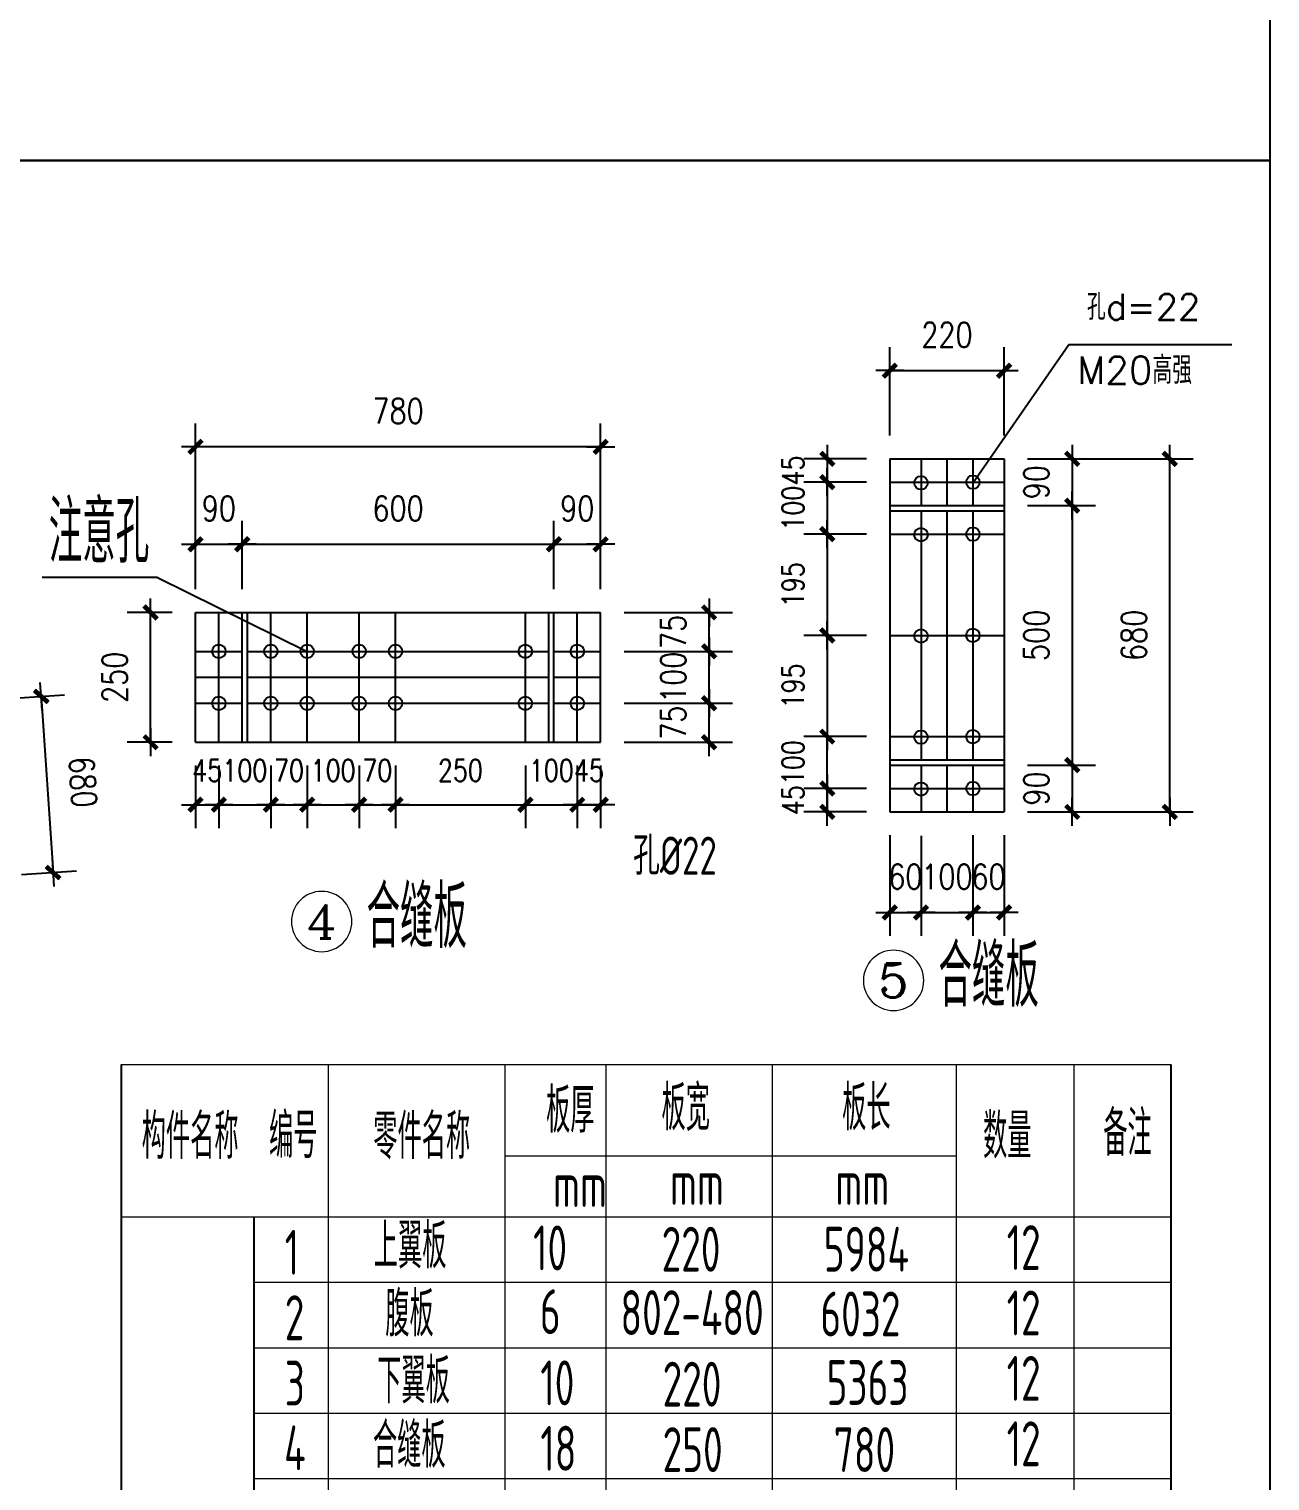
# Model space of a CAD drawing. Header units: millimetres. Extents: x 2451220 to 4527627, y -5186613 to -1639140.
# Drawn here: x 2507613 to 2512391, y -1736927 to -1731333 of the extents above; entities that cross this region are included whole.
import ezdxf
from ezdxf.enums import TextEntityAlignment as Align

# ---------------------------------------------------------------- set-up
doc = ezdxf.new("R2010")
doc.units = ezdxf.units.MM
doc.header["$LTSCALE"] = 1000
doc.header["$PDMODE"] = 34
doc.linetypes.add('CENTER', pattern=[50.8, 31.75, -6.35, 6.35, -6.35])
doc.layers.add('轴线层', color=1, linetype='CENTER', lineweight=15)
doc.layers.add('钢架', color=7, linetype='Continuous', lineweight=25)
doc.styles.add('COMPLEX', font='COMPLEX')
doc.styles.add('DIM_FONT', font='simplex.shx', dxfattribs={"width": 0.8, "bigfont": 'hztxt.shx'})
doc.styles.add('hz', font='gbenor.shx', dxfattribs={"width": 0.75, "height": 100, "bigfont": 'gbcbig.shx'})
doc.styles.get("Standard").update_dxf_attribs({"font": 'txt', "bigfont": 'gbcbig.shx'})
doc.styles.add('TSSD_Label', font='Tssdeng.shx', dxfattribs={"width": 0.7, "bigfont": 'hztxt.shx'})
doc.dimstyles.new('WGH(1)', dxfattribs={"dimscale": 1.2, "dimtxt": 100, "dimasz": 0.5, "dimexe": 75, "dimexo": 75, "dimgap": 75, "dimtad": 1, "dimdec": 0, "dimzin": 0, "dimdsep": 46, "dimtxsty": 'DIM_FONT', "dimblk1": '_DIMX', "dimblk2": '_DIMX', "dimsah": 1, "dimcen": 0.09, "dimclrd": 3, "dimclre": 3, "dimclrt": 7, "dimadec": 0, "dimazin": 0, "dimtfac": 1, "dimtdec": 0, "dimtix": 1, "dimtmove": 2, "dimatfit": 3, "dimldrblk": '_DIMX', "dimfxl": 1, "dimtolj": 1, "dimtzin": 0, "dimarcsym": 0})
doc.dimstyles.new('WGH(2)', dxfattribs={"dimscale": 1.2, "dimtxt": 100, "dimasz": 0.5, "dimexe": 75, "dimexo": 75, "dimgap": 75, "dimtad": 1, "dimdec": 0, "dimlfac": 0.5, "dimzin": 0, "dimdsep": 46, "dimtxsty": 'DIM_FONT', "dimblk1": '_DIMX', "dimblk2": '_DIMX', "dimsah": 1, "dimcen": 0.09, "dimclrd": 3, "dimclre": 3, "dimclrt": 7, "dimadec": 0, "dimazin": 0, "dimtfac": 1, "dimtdec": 0, "dimtix": 1, "dimtmove": 2, "dimatfit": 3, "dimldrblk": '_DIMX', "dimfxl": 1, "dimtolj": 1, "dimtzin": 0, "dimarcsym": 0})

# ---------------------------------------------------------------- blocks, each defined once
blk = doc.blocks.new('轴线标号')
at = {"lineweight": 13}
blk.add_circle((0, 0), 0.5, dxfattribs=at)
at = {"layer": '钢架', "lineweight": 13, "style": 'COMPLEX', "width": 1.041667}
blk.add_attdef('A', text='', height=0.56, dxfattribs=at).set_placement((-0.25, -0.28), (0.25, -0.28), align=Align.FIT)
blk = doc.blocks.new('_DIMX')
blk.add_line((-150, 0), (150, 0))
at = {"const_width": 50}
blk.add_lwpolyline([(-70, -70), (70, 70)], dxfattribs=at)
blk = doc.blocks.new('*D2737')
at = {"color": 3, "lineweight": -2}
for p, q in [((2507538.6, -1733912.4), (2507750.1, -1733898.3)), ((2507660.4, -1733904.6), (2507705.6, -1734582.4)), ((2507583.9, -1734590.9), (2507795.4, -1734576.8))]:
    blk.add_line(p, q, dxfattribs=at)
at = {"layer": 'Defpoints', "color": 0}
for p in [(2507448.8, -1733918.4), (2507705.6, -1734582.8), (2507494.1, -1734596.9)]:
    blk.add_point(p, dxfattribs=at)
at = {"color": 3, "lineweight": -2, "xscale": 0.36, "yscale": 0.36, "zscale": 0.36}
for p, rotation in [((2507660.3, -1733904.3), 93.81407483432686), ((2507705.6, -1734582.8), 273.8140748343268)]:
    blk.add_blockref('_DIMX', p, dxfattribs=dict(at, rotation=rotation))
at = {"color": 7, "insert": (2507820.7, -1734234.4), "char_height": 96, "attachment_point": 5, "rotation": 273.8141, "style": 'DIM_FONT'}
blk.add_mtext('\\A1;680', dxfattribs=at)
blk = doc.blocks.new('*D2751')
at = {"color": 3, "lineweight": -2}
for p, q in [((2508254.3, -1734170.8), (2508254.3, -1734411.6)), ((2508344.3, -1734170.8), (2508344.3, -1734411.6)), ((2508254, -1734321.6), (2508253.6, -1734321.6)), ((2508254.3, -1734321.6), (2508344.3, -1734321.6)), ((2508344.7, -1734321.6), (2508345.1, -1734321.6))]:
    blk.add_line(p, q, dxfattribs=at)
at = {"layer": 'Defpoints', "color": 0}
for p in [(2508254.3, -1734080.8), (2508344.3, -1734080.8), (2508344.3, -1734321.6)]:
    blk.add_point(p, dxfattribs=at)
at = {"color": 3, "lineweight": -2, "xscale": 0.36, "yscale": 0.36, "zscale": 0.36}
blk.add_blockref('_DIMX', (2508254.3, -1734321.6), dxfattribs=at)
at = {"color": 3, "lineweight": -2, "xscale": 0.36, "yscale": 0.36, "zscale": 0.36, "rotation": 180}
blk.add_blockref('_DIMX', (2508344.3, -1734321.6), dxfattribs=at)
at = {"color": 7, "insert": (2508299.3, -1734189.6), "char_height": 84, "attachment_point": 5, "style": 'DIM_FONT'}
blk.add_mtext('\\A1;45', dxfattribs=at)
blk = doc.blocks.new('*D2752')
at = {"color": 3, "lineweight": -2}
for p, q in [((2508544.3, -1734170.8), (2508544.3, -1734411.6)), ((2508344.3, -1734260.8), (2508344.3, -1734411.6)), ((2508344, -1734321.6), (2508343.6, -1734321.6)), ((2508344.3, -1734321.6), (2508544.3, -1734321.6)), ((2508544.7, -1734321.6), (2508545.1, -1734321.6))]:
    blk.add_line(p, q, dxfattribs=at)
at = {"layer": 'Defpoints', "color": 0}
for p in [(2508544.3, -1734080.8), (2508344.3, -1734170.8), (2508544.3, -1734321.6)]:
    blk.add_point(p, dxfattribs=at)
at = {"color": 3, "lineweight": -2, "xscale": 0.36, "yscale": 0.36, "zscale": 0.36}
blk.add_blockref('_DIMX', (2508344.3, -1734321.6), dxfattribs=at)
at = {"color": 3, "lineweight": -2, "xscale": 0.36, "yscale": 0.36, "zscale": 0.36, "rotation": 180}
blk.add_blockref('_DIMX', (2508544.3, -1734321.6), dxfattribs=at)
at = {"color": 7, "insert": (2508444.3, -1734189.6), "char_height": 84, "attachment_point": 5, "style": 'DIM_FONT'}
blk.add_mtext('\\A1;100', dxfattribs=at)
blk = doc.blocks.new('*D2753')
at = {"color": 3, "lineweight": -2}
for p, q in [((2508544.3, -1734170.8), (2508544.3, -1734411.6)), ((2508684.3, -1734170.8), (2508684.3, -1734411.6)), ((2508544, -1734321.6), (2508543.6, -1734321.6)), ((2508544.3, -1734321.6), (2508684.3, -1734321.6)), ((2508684.7, -1734321.6), (2508685.1, -1734321.6))]:
    blk.add_line(p, q, dxfattribs=at)
at = {"layer": 'Defpoints', "color": 0}
for p in [(2508544.3, -1734080.8), (2508684.3, -1734080.8), (2508684.3, -1734321.6)]:
    blk.add_point(p, dxfattribs=at)
at = {"color": 3, "lineweight": -2, "xscale": 0.36, "yscale": 0.36, "zscale": 0.36}
blk.add_blockref('_DIMX', (2508544.3, -1734321.6), dxfattribs=at)
at = {"color": 3, "lineweight": -2, "xscale": 0.36, "yscale": 0.36, "zscale": 0.36, "rotation": 180}
blk.add_blockref('_DIMX', (2508684.3, -1734321.6), dxfattribs=at)
at = {"color": 7, "insert": (2508614.3, -1734189.6), "char_height": 84, "attachment_point": 5, "style": 'DIM_FONT'}
blk.add_mtext('\\A1;70', dxfattribs=at)
blk = doc.blocks.new('*D2754')
at = {"color": 3, "lineweight": -2}
for p, q in [((2509724.3, -1734170.8), (2509724.3, -1734411.6)), ((2509814.3, -1734170.8), (2509814.3, -1734411.6)), ((2509724, -1734321.6), (2509723.6, -1734321.6)), ((2509724.3, -1734321.6), (2509814.3, -1734321.6)), ((2509814.7, -1734321.6), (2509815.1, -1734321.6))]:
    blk.add_line(p, q, dxfattribs=at)
at = {"layer": 'Defpoints', "color": 0}
for p in [(2509724.3, -1734080.8), (2509814.3, -1734080.8), (2509814.3, -1734321.6)]:
    blk.add_point(p, dxfattribs=at)
at = {"color": 3, "lineweight": -2, "xscale": 0.36, "yscale": 0.36, "zscale": 0.36}
blk.add_blockref('_DIMX', (2509724.3, -1734321.6), dxfattribs=at)
at = {"color": 3, "lineweight": -2, "xscale": 0.36, "yscale": 0.36, "zscale": 0.36, "rotation": 180}
blk.add_blockref('_DIMX', (2509814.3, -1734321.6), dxfattribs=at)
at = {"color": 7, "insert": (2509769.3, -1734189.6), "char_height": 84, "attachment_point": 5, "style": 'DIM_FONT'}
blk.add_mtext('\\A1;45', dxfattribs=at)
blk = doc.blocks.new('*D2755')
at = {"color": 3, "lineweight": -2}
for p, q in [((2508164.3, -1733580.8), (2507991.2, -1733580.8)), ((2508081.2, -1734080.4), (2508081.2, -1733581.1)), ((2508164.3, -1734080.8), (2507991.2, -1734080.8))]:
    blk.add_line(p, q, dxfattribs=at)
at = {"layer": 'Defpoints', "color": 0}
for p in [(2508081.2, -1733580.8), (2508254.3, -1733580.8), (2508254.3, -1734080.8)]:
    blk.add_point(p, dxfattribs=at)
at = {"color": 3, "lineweight": -2, "xscale": 0.36, "yscale": 0.36, "zscale": 0.36}
for p, rotation in [((2508081.2, -1733580.8), 90), ((2508081.2, -1734080.8), 270)]:
    blk.add_blockref('_DIMX', p, dxfattribs=dict(at, rotation=rotation))
at = {"color": 7, "insert": (2507943.2, -1733830.8), "char_height": 96, "attachment_point": 5, "rotation": 90, "style": 'DIM_FONT'}
blk.add_mtext('\\A1;250', dxfattribs=at)
blk = doc.blocks.new('*D899')
at = {"color": 3, "lineweight": -2}
for p, q in [((2508254.3, -1733490.8), (2508254.3, -1733228.4)), ((2508434.3, -1733490.8), (2508434.3, -1733228.4)), ((2508254, -1733318.4), (2508253.6, -1733318.4)), ((2508254.3, -1733318.4), (2508434.3, -1733318.4)), ((2508434.7, -1733318.4), (2508435.1, -1733318.4))]:
    blk.add_line(p, q, dxfattribs=at)
at = {"layer": 'Defpoints', "color": 0}
for p in [(2508434.3, -1733318.4), (2508254.3, -1733580.8), (2508434.3, -1733580.8)]:
    blk.add_point(p, dxfattribs=at)
at = {"color": 3, "lineweight": -2, "xscale": 0.36, "yscale": 0.36, "zscale": 0.36}
blk.add_blockref('_DIMX', (2508254.3, -1733318.4), dxfattribs=at)
at = {"color": 3, "lineweight": -2, "xscale": 0.36, "yscale": 0.36, "zscale": 0.36, "rotation": 180}
blk.add_blockref('_DIMX', (2508434.3, -1733318.4), dxfattribs=at)
at = {"color": 7, "insert": (2508344.3, -1733180.4), "char_height": 96, "attachment_point": 5, "style": 'DIM_FONT'}
blk.add_mtext('\\A1;90', dxfattribs=at)
blk = doc.blocks.new('*D2756')
at = {"color": 3, "lineweight": -2}
for p, q in [((2508434.3, -1733490.8), (2508434.3, -1733228.4)), ((2509634.3, -1733490.8), (2509634.3, -1733228.4)), ((2508434.7, -1733318.4), (2509634, -1733318.4))]:
    blk.add_line(p, q, dxfattribs=at)
at = {"layer": 'Defpoints', "color": 0}
for p in [(2509634.3, -1733318.4), (2508434.3, -1733580.8), (2509634.3, -1733580.8)]:
    blk.add_point(p, dxfattribs=at)
at = {"color": 3, "lineweight": -2, "xscale": 0.36, "yscale": 0.36, "zscale": 0.36, "rotation": 180}
blk.add_blockref('_DIMX', (2508434.3, -1733318.4), dxfattribs=at)
at = {"color": 3, "lineweight": -2, "xscale": 0.36, "yscale": 0.36, "zscale": 0.36}
blk.add_blockref('_DIMX', (2509634.3, -1733318.4), dxfattribs=at)
at = {"color": 7, "insert": (2509034.3, -1733180.4), "char_height": 96, "attachment_point": 5, "style": 'DIM_FONT'}
blk.add_mtext('\\A1;600', dxfattribs=at)
blk = doc.blocks.new('*D2757')
at = {"color": 3, "lineweight": -2}
for p, q in [((2509634.3, -1733490.8), (2509634.3, -1733228.4)), ((2509814.3, -1733490.8), (2509814.3, -1733228.4)), ((2509634, -1733318.4), (2509633.6, -1733318.4)), ((2509634.3, -1733318.4), (2509814.3, -1733318.4)), ((2509814.7, -1733318.4), (2509815.1, -1733318.4))]:
    blk.add_line(p, q, dxfattribs=at)
at = {"layer": 'Defpoints', "color": 0}
for p in [(2509814.3, -1733318.4), (2509634.3, -1733580.8), (2509814.3, -1733580.8)]:
    blk.add_point(p, dxfattribs=at)
at = {"color": 3, "lineweight": -2, "xscale": 0.36, "yscale": 0.36, "zscale": 0.36}
blk.add_blockref('_DIMX', (2509634.3, -1733318.4), dxfattribs=at)
at = {"color": 3, "lineweight": -2, "xscale": 0.36, "yscale": 0.36, "zscale": 0.36, "rotation": 180}
blk.add_blockref('_DIMX', (2509814.3, -1733318.4), dxfattribs=at)
at = {"color": 7, "insert": (2509724.3, -1733180.4), "char_height": 96, "attachment_point": 5, "style": 'DIM_FONT'}
blk.add_mtext('\\A1;90', dxfattribs=at)
blk = doc.blocks.new('*D2758')
at = {"color": 3, "lineweight": -2}
for p, q in [((2508254.3, -1733490.8), (2508254.3, -1732852.7)), ((2509814.3, -1733490.8), (2509814.3, -1732852.7)), ((2509814, -1732942.7), (2508254.7, -1732942.7))]:
    blk.add_line(p, q, dxfattribs=at)
at = {"layer": 'Defpoints', "color": 0}
for p in [(2508254.3, -1732942.7), (2508254.3, -1733580.8), (2509814.3, -1733580.8)]:
    blk.add_point(p, dxfattribs=at)
at = {"color": 3, "lineweight": -2, "xscale": 0.36, "yscale": 0.36, "zscale": 0.36, "rotation": 180}
blk.add_blockref('_DIMX', (2508254.3, -1732942.7), dxfattribs=at)
at = {"color": 3, "lineweight": -2, "xscale": 0.36, "yscale": 0.36, "zscale": 0.36}
blk.add_blockref('_DIMX', (2509814.3, -1732942.7), dxfattribs=at)
at = {"color": 7, "insert": (2509034.3, -1732804.7), "char_height": 96, "attachment_point": 5, "style": 'DIM_FONT'}
blk.add_mtext('\\A1;780', dxfattribs=at)
blk = doc.blocks.new('*D900')
at = {"color": 3, "lineweight": -2}
for p, q in [((2509904.3, -1733930.8), (2510321.8, -1733930.8)), ((2510231.8, -1733930.4), (2510231.8, -1733930)), ((2510231.8, -1734080.8), (2510231.8, -1733930.8)), ((2509904.3, -1734080.8), (2510321.8, -1734080.8)), ((2510231.8, -1734081.1), (2510231.8, -1734081.5))]:
    blk.add_line(p, q, dxfattribs=at)
at = {"layer": 'Defpoints', "color": 0}
for p in [(2509814.3, -1733930.8), (2510231.8, -1733930.8), (2509814.3, -1734080.8)]:
    blk.add_point(p, dxfattribs=at)
at = {"color": 3, "lineweight": -2, "xscale": 0.36, "yscale": 0.36, "zscale": 0.36}
for p, rotation in [((2510231.8, -1733930.8), 270), ((2510231.8, -1734080.8), 90)]:
    blk.add_blockref('_DIMX', p, dxfattribs=dict(at, rotation=rotation))
at = {"color": 7, "insert": (2510093.8, -1734005.8), "char_height": 96, "attachment_point": 5, "rotation": 90, "style": 'DIM_FONT'}
blk.add_mtext('\\A1;75', dxfattribs=at)
blk = doc.blocks.new('*D2759')
at = {"color": 3, "lineweight": -2}
for p, q in [((2509904.3, -1733730.8), (2510321.8, -1733730.8)), ((2510231.8, -1733730.4), (2510231.8, -1733730)), ((2510231.8, -1733930.8), (2510231.8, -1733730.8)), ((2509904.3, -1733930.8), (2510321.8, -1733930.8)), ((2510231.8, -1733931.1), (2510231.8, -1733931.5))]:
    blk.add_line(p, q, dxfattribs=at)
at = {"layer": 'Defpoints', "color": 0}
for p in [(2509814.3, -1733730.8), (2510231.8, -1733730.8), (2509814.3, -1733930.8)]:
    blk.add_point(p, dxfattribs=at)
at = {"color": 3, "lineweight": -2, "xscale": 0.36, "yscale": 0.36, "zscale": 0.36}
for p, rotation in [((2510231.8, -1733730.8), 270), ((2510231.8, -1733930.8), 90)]:
    blk.add_blockref('_DIMX', p, dxfattribs=dict(at, rotation=rotation))
at = {"color": 7, "insert": (2510093.8, -1733830.8), "char_height": 96, "attachment_point": 5, "rotation": 90, "style": 'DIM_FONT'}
blk.add_mtext('\\A1;100', dxfattribs=at)
blk = doc.blocks.new('*D2760')
at = {"color": 3, "lineweight": -2}
for p, q in [((2509904.3, -1733580.8), (2510321.8, -1733580.8)), ((2510231.8, -1733580.4), (2510231.8, -1733580)), ((2510231.8, -1733730.8), (2510231.8, -1733580.8)), ((2509904.3, -1733730.8), (2510321.8, -1733730.8)), ((2510231.8, -1733731.1), (2510231.8, -1733731.5))]:
    blk.add_line(p, q, dxfattribs=at)
at = {"layer": 'Defpoints', "color": 0}
for p in [(2509814.3, -1733580.8), (2510231.8, -1733580.8), (2509814.3, -1733730.8)]:
    blk.add_point(p, dxfattribs=at)
at = {"color": 3, "lineweight": -2, "xscale": 0.36, "yscale": 0.36, "zscale": 0.36}
for p, rotation in [((2510231.8, -1733580.8), 270), ((2510231.8, -1733730.8), 90)]:
    blk.add_blockref('_DIMX', p, dxfattribs=dict(at, rotation=rotation))
at = {"color": 7, "insert": (2510093.8, -1733655.8), "char_height": 96, "attachment_point": 5, "rotation": 90, "style": 'DIM_FONT'}
blk.add_mtext('\\A1;75', dxfattribs=at)
blk = doc.blocks.new('*D2761')
at = {"color": 3, "lineweight": -2}
for p, q in [((2509524.3, -1734170.8), (2509524.3, -1734411.6)), ((2509724.3, -1734170.8), (2509724.3, -1734411.6)), ((2509524, -1734321.6), (2509523.6, -1734321.6)), ((2509524.3, -1734321.6), (2509724.3, -1734321.6)), ((2509724.7, -1734321.6), (2509725.1, -1734321.6))]:
    blk.add_line(p, q, dxfattribs=at)
at = {"layer": 'Defpoints', "color": 0}
for p in [(2509524.3, -1734080.8), (2509724.3, -1734080.8), (2509724.3, -1734321.6)]:
    blk.add_point(p, dxfattribs=at)
at = {"color": 3, "lineweight": -2, "xscale": 0.36, "yscale": 0.36, "zscale": 0.36}
blk.add_blockref('_DIMX', (2509524.3, -1734321.6), dxfattribs=at)
at = {"color": 3, "lineweight": -2, "xscale": 0.36, "yscale": 0.36, "zscale": 0.36, "rotation": 180}
blk.add_blockref('_DIMX', (2509724.3, -1734321.6), dxfattribs=at)
at = {"color": 7, "insert": (2509624.3, -1734189.6), "char_height": 84, "attachment_point": 5, "style": 'DIM_FONT'}
blk.add_mtext('\\A1;100', dxfattribs=at)
blk = doc.blocks.new('*D901')
at = {"color": 3, "lineweight": -2}
for p, q in [((2509024.3, -1734170.8), (2509024.3, -1734411.6)), ((2509524.3, -1734170.8), (2509524.3, -1734411.6)), ((2509024.7, -1734321.6), (2509524, -1734321.6))]:
    blk.add_line(p, q, dxfattribs=at)
at = {"layer": 'Defpoints', "color": 0}
for p in [(2509024.3, -1734080.8), (2509524.3, -1734080.8), (2509524.3, -1734321.6)]:
    blk.add_point(p, dxfattribs=at)
at = {"color": 3, "lineweight": -2, "xscale": 0.36, "yscale": 0.36, "zscale": 0.36, "rotation": 180}
blk.add_blockref('_DIMX', (2509024.3, -1734321.6), dxfattribs=at)
at = {"color": 3, "lineweight": -2, "xscale": 0.36, "yscale": 0.36, "zscale": 0.36}
blk.add_blockref('_DIMX', (2509524.3, -1734321.6), dxfattribs=at)
at = {"color": 7, "insert": (2509274.3, -1734189.6), "char_height": 84, "attachment_point": 5, "style": 'DIM_FONT'}
blk.add_mtext('\\A1;250', dxfattribs=at)
blk = doc.blocks.new('*D902')
at = {"color": 3, "lineweight": -2}
for p, q in [((2508884.3, -1734170.8), (2508884.3, -1734411.6)), ((2509024.3, -1734170.8), (2509024.3, -1734411.6)), ((2508884, -1734321.6), (2508883.6, -1734321.6)), ((2508884.3, -1734321.6), (2509024.3, -1734321.6)), ((2509024.7, -1734321.6), (2509025.1, -1734321.6))]:
    blk.add_line(p, q, dxfattribs=at)
at = {"layer": 'Defpoints', "color": 0}
for p in [(2508884.3, -1734080.8), (2509024.3, -1734080.8), (2509024.3, -1734321.6)]:
    blk.add_point(p, dxfattribs=at)
at = {"color": 3, "lineweight": -2, "xscale": 0.36, "yscale": 0.36, "zscale": 0.36}
blk.add_blockref('_DIMX', (2508884.3, -1734321.6), dxfattribs=at)
at = {"color": 3, "lineweight": -2, "xscale": 0.36, "yscale": 0.36, "zscale": 0.36, "rotation": 180}
blk.add_blockref('_DIMX', (2509024.3, -1734321.6), dxfattribs=at)
at = {"color": 7, "insert": (2508954.3, -1734189.6), "char_height": 84, "attachment_point": 5, "style": 'DIM_FONT'}
blk.add_mtext('\\A1;70', dxfattribs=at)
blk = doc.blocks.new('*D903')
at = {"color": 3, "lineweight": -2}
for p, q in [((2508684.3, -1734170.8), (2508684.3, -1734411.6)), ((2508884.3, -1734170.8), (2508884.3, -1734411.6)), ((2508684, -1734321.6), (2508683.6, -1734321.6)), ((2508684.3, -1734321.6), (2508884.3, -1734321.6)), ((2508884.7, -1734321.6), (2508885.1, -1734321.6))]:
    blk.add_line(p, q, dxfattribs=at)
at = {"layer": 'Defpoints', "color": 0}
for p in [(2508684.3, -1734080.8), (2508884.3, -1734080.8), (2508884.3, -1734321.6)]:
    blk.add_point(p, dxfattribs=at)
at = {"color": 3, "lineweight": -2, "xscale": 0.36, "yscale": 0.36, "zscale": 0.36}
blk.add_blockref('_DIMX', (2508684.3, -1734321.6), dxfattribs=at)
at = {"color": 3, "lineweight": -2, "xscale": 0.36, "yscale": 0.36, "zscale": 0.36, "rotation": 180}
blk.add_blockref('_DIMX', (2508884.3, -1734321.6), dxfattribs=at)
at = {"color": 7, "insert": (2508784.3, -1734189.6), "char_height": 84, "attachment_point": 5, "style": 'DIM_FONT'}
blk.add_mtext('\\A1;100', dxfattribs=at)
blk = doc.blocks.new('*D2762')
at = {"color": 3, "lineweight": -2}
for p, q in [((2510837.6, -1732989.2), (2510596.8, -1732989.2)), ((2510686.8, -1732988.9), (2510686.8, -1732988.5)), ((2510686.8, -1732989.2), (2510686.8, -1733079.2)), ((2510837.6, -1733079.2), (2510596.8, -1733079.2)), ((2510686.8, -1733079.6), (2510686.8, -1733079.9))]:
    blk.add_line(p, q, dxfattribs=at)
at = {"layer": 'Defpoints', "color": 0}
for p in [(2510927.6, -1732989.2), (2510686.8, -1733079.2), (2510927.6, -1733079.2)]:
    blk.add_point(p, dxfattribs=at)
at = {"color": 3, "lineweight": -2, "xscale": 0.36, "yscale": 0.36, "zscale": 0.36}
for p, rotation in [((2510686.8, -1732989.2), 270), ((2510686.8, -1733079.2), 90)]:
    blk.add_blockref('_DIMX', p, dxfattribs=dict(at, rotation=rotation))
at = {"color": 7, "insert": (2510554.8, -1733034.2), "char_height": 84, "attachment_point": 5, "rotation": 90, "style": 'DIM_FONT'}
blk.add_mtext('\\A1;45', dxfattribs=at)
blk = doc.blocks.new('*D2763')
at = {"color": 3, "lineweight": -2}
for p, q in [((2510747.6, -1733079.2), (2510596.8, -1733079.2)), ((2510686.8, -1733078.9), (2510686.8, -1733078.5)), ((2510686.8, -1733079.2), (2510686.8, -1733279.2)), ((2510837.6, -1733279.2), (2510596.8, -1733279.2)), ((2510686.8, -1733279.6), (2510686.8, -1733279.9))]:
    blk.add_line(p, q, dxfattribs=at)
at = {"layer": 'Defpoints', "color": 0}
for p in [(2510837.6, -1733079.2), (2510686.8, -1733279.2), (2510927.6, -1733279.2)]:
    blk.add_point(p, dxfattribs=at)
at = {"color": 3, "lineweight": -2, "xscale": 0.36, "yscale": 0.36, "zscale": 0.36}
for p, rotation in [((2510686.8, -1733079.2), 270), ((2510686.8, -1733279.2), 90)]:
    blk.add_blockref('_DIMX', p, dxfattribs=dict(at, rotation=rotation))
at = {"color": 7, "insert": (2510554.8, -1733179.2), "char_height": 84, "attachment_point": 5, "rotation": 90, "style": 'DIM_FONT'}
blk.add_mtext('\\A1;100', dxfattribs=at)
blk = doc.blocks.new('*D2764')
at = {"color": 3, "lineweight": -2}
for p, q in [((2510837.6, -1733279.2), (2510596.8, -1733279.2)), ((2510686.8, -1733279.6), (2510686.8, -1733668.9)), ((2510837.6, -1733669.2), (2510596.8, -1733669.2))]:
    blk.add_line(p, q, dxfattribs=at)
at = {"layer": 'Defpoints', "color": 0}
for p in [(2510927.6, -1733279.2), (2510686.8, -1733669.2), (2510927.6, -1733669.2)]:
    blk.add_point(p, dxfattribs=at)
at = {"color": 3, "lineweight": -2, "xscale": 0.36, "yscale": 0.36, "zscale": 0.36}
for p, rotation in [((2510686.8, -1733279.2), 90), ((2510686.8, -1733669.2), 270)]:
    blk.add_blockref('_DIMX', p, dxfattribs=dict(at, rotation=rotation))
at = {"color": 7, "insert": (2510554.8, -1733474.2), "char_height": 84, "attachment_point": 5, "rotation": 90, "style": 'DIM_FONT'}
blk.add_mtext('\\A1;195', dxfattribs=at)
blk = doc.blocks.new('*D2765')
at = {"color": 3, "lineweight": -2}
for p, q in [((2510837.6, -1734259.2), (2510596.8, -1734259.2)), ((2510686.8, -1734258.9), (2510686.8, -1734258.5)), ((2510686.8, -1734259.2), (2510686.8, -1734349.2)), ((2510837.6, -1734349.2), (2510596.8, -1734349.2)), ((2510686.8, -1734349.6), (2510686.8, -1734349.9))]:
    blk.add_line(p, q, dxfattribs=at)
at = {"layer": 'Defpoints', "color": 0}
for p in [(2510927.6, -1734259.2), (2510686.8, -1734349.2), (2510927.6, -1734349.2)]:
    blk.add_point(p, dxfattribs=at)
at = {"color": 3, "lineweight": -2, "xscale": 0.36, "yscale": 0.36, "zscale": 0.36}
for p, rotation in [((2510686.8, -1734259.2), 270), ((2510686.8, -1734349.2), 90)]:
    blk.add_blockref('_DIMX', p, dxfattribs=dict(at, rotation=rotation))
at = {"color": 7, "insert": (2510554.8, -1734304.2), "char_height": 84, "attachment_point": 5, "rotation": 90, "style": 'DIM_FONT'}
blk.add_mtext('\\A1;45', dxfattribs=at)
blk = doc.blocks.new('*D2766')
at = {"color": 3, "lineweight": -2}
for p, q in [((2510927.6, -1732899.2), (2510927.6, -1732559.4)), ((2511367.6, -1732899.2), (2511367.6, -1732559.4)), ((2510928, -1732649.4), (2511367.3, -1732649.4))]:
    blk.add_line(p, q, dxfattribs=at)
at = {"layer": 'Defpoints', "color": 0}
for p in [(2511367.6, -1732649.4), (2510927.6, -1732989.2), (2511367.6, -1732989.2)]:
    blk.add_point(p, dxfattribs=at)
at = {"color": 3, "lineweight": -2, "xscale": 0.36, "yscale": 0.36, "zscale": 0.36, "rotation": 180}
blk.add_blockref('_DIMX', (2510927.6, -1732649.4), dxfattribs=at)
at = {"color": 3, "lineweight": -2, "xscale": 0.36, "yscale": 0.36, "zscale": 0.36}
blk.add_blockref('_DIMX', (2511367.6, -1732649.4), dxfattribs=at)
at = {"color": 7, "insert": (2511147.6, -1732511.4), "char_height": 96, "attachment_point": 5, "style": 'DIM_FONT'}
blk.add_mtext('\\A1;220', dxfattribs=at)
blk = doc.blocks.new('*D904')
at = {"color": 3, "lineweight": -2}
for p, q in [((2511457.6, -1732989.2), (2511720, -1732989.2)), ((2511630, -1732988.9), (2511630, -1732988.5)), ((2511630, -1732989.2), (2511630, -1733169.2)), ((2511457.6, -1733169.2), (2511720, -1733169.2)), ((2511630, -1733169.6), (2511630, -1733169.9))]:
    blk.add_line(p, q, dxfattribs=at)
at = {"layer": 'Defpoints', "color": 0}
for p in [(2511367.6, -1732989.2), (2511367.6, -1733169.2), (2511630, -1733169.2)]:
    blk.add_point(p, dxfattribs=at)
at = {"color": 3, "lineweight": -2, "xscale": 0.36, "yscale": 0.36, "zscale": 0.36}
for p, rotation in [((2511630, -1732989.2), 270), ((2511630, -1733169.2), 90)]:
    blk.add_blockref('_DIMX', p, dxfattribs=dict(at, rotation=rotation))
at = {"color": 7, "insert": (2511492, -1733079.2), "char_height": 96, "attachment_point": 5, "rotation": 90, "style": 'DIM_FONT'}
blk.add_mtext('\\A1;90', dxfattribs=at)
blk = doc.blocks.new('*D2767')
at = {"color": 3, "lineweight": -2}
for p, q in [((2511457.6, -1733169.2), (2511720, -1733169.2)), ((2511630, -1733169.6), (2511630, -1734168.9)), ((2511457.6, -1734169.2), (2511720, -1734169.2))]:
    blk.add_line(p, q, dxfattribs=at)
at = {"layer": 'Defpoints', "color": 0}
for p in [(2511367.6, -1733169.2), (2511367.6, -1734169.2), (2511630, -1734169.2)]:
    blk.add_point(p, dxfattribs=at)
at = {"color": 3, "lineweight": -2, "xscale": 0.36, "yscale": 0.36, "zscale": 0.36}
for p, rotation in [((2511630, -1733169.2), 90), ((2511630, -1734169.2), 270)]:
    blk.add_blockref('_DIMX', p, dxfattribs=dict(at, rotation=rotation))
at = {"color": 7, "insert": (2511492, -1733669.2), "char_height": 96, "attachment_point": 5, "rotation": 90, "style": 'DIM_FONT'}
blk.add_mtext('\\A1;500', dxfattribs=at)
blk = doc.blocks.new('*D2768')
at = {"color": 3, "lineweight": -2}
for p, q in [((2511457.6, -1734169.2), (2511720, -1734169.2)), ((2511630, -1734168.9), (2511630, -1734168.5)), ((2511630, -1734169.2), (2511630, -1734349.2)), ((2511457.6, -1734349.2), (2511720, -1734349.2)), ((2511630, -1734349.6), (2511630, -1734349.9))]:
    blk.add_line(p, q, dxfattribs=at)
at = {"layer": 'Defpoints', "color": 0}
for p in [(2511367.6, -1734169.2), (2511367.6, -1734349.2), (2511630, -1734349.2)]:
    blk.add_point(p, dxfattribs=at)
at = {"color": 3, "lineweight": -2, "xscale": 0.36, "yscale": 0.36, "zscale": 0.36}
for p, rotation in [((2511630, -1734169.2), 270), ((2511630, -1734349.2), 90)]:
    blk.add_blockref('_DIMX', p, dxfattribs=dict(at, rotation=rotation))
at = {"color": 7, "insert": (2511492, -1734259.2), "char_height": 96, "attachment_point": 5, "rotation": 90, "style": 'DIM_FONT'}
blk.add_mtext('\\A1;90', dxfattribs=at)
blk = doc.blocks.new('*D2769')
at = {"color": 3, "lineweight": -2}
for p, q in [((2511457.6, -1732989.2), (2512095.7, -1732989.2)), ((2512005.7, -1734348.9), (2512005.7, -1732989.6)), ((2511457.6, -1734349.2), (2512095.7, -1734349.2))]:
    blk.add_line(p, q, dxfattribs=at)
at = {"layer": 'Defpoints', "color": 0}
for p in [(2511367.6, -1732989.2), (2512005.7, -1732989.2), (2511367.6, -1734349.2)]:
    blk.add_point(p, dxfattribs=at)
at = {"color": 3, "lineweight": -2, "xscale": 0.36, "yscale": 0.36, "zscale": 0.36}
for p, rotation in [((2512005.7, -1732989.2), 90), ((2512005.7, -1734349.2), 270)]:
    blk.add_blockref('_DIMX', p, dxfattribs=dict(at, rotation=rotation))
at = {"color": 7, "insert": (2511867.7, -1733669.2), "char_height": 96, "attachment_point": 5, "rotation": 90, "style": 'DIM_FONT'}
blk.add_mtext('\\A1;680', dxfattribs=at)
blk = doc.blocks.new('*D905')
at = {"color": 3, "lineweight": -2}
for p, q in [((2510927.6, -1734439.2), (2510927.6, -1734826.7)), ((2511047.9, -1734441.4), (2511047.9, -1734826.7)), ((2510927.3, -1734736.7), (2510926.9, -1734736.7)), ((2510927.6, -1734736.7), (2511047.9, -1734736.7)), ((2511048.2, -1734736.7), (2511048.6, -1734736.7))]:
    blk.add_line(p, q, dxfattribs=at)
at = {"layer": 'Defpoints', "color": 0}
for p in [(2510927.6, -1734349.2), (2511047.9, -1734351.4), (2511047.9, -1734736.7)]:
    blk.add_point(p, dxfattribs=at)
at = {"color": 3, "lineweight": -2, "xscale": 0.36, "yscale": 0.36, "zscale": 0.36}
blk.add_blockref('_DIMX', (2510927.6, -1734736.7), dxfattribs=at)
at = {"color": 3, "lineweight": -2, "xscale": 0.36, "yscale": 0.36, "zscale": 0.36, "rotation": 180}
blk.add_blockref('_DIMX', (2511047.9, -1734736.7), dxfattribs=at)
at = {"color": 7, "insert": (2510987.8, -1734598.7), "char_height": 96, "attachment_point": 5, "style": 'DIM_FONT'}
blk.add_mtext('\\A1;60', dxfattribs=at)
blk = doc.blocks.new('*D2770')
at = {"color": 3, "lineweight": -2}
for p, q in [((2511047.9, -1734441.4), (2511047.9, -1734826.7)), ((2511247.6, -1734439.2), (2511247.6, -1734826.7)), ((2511047.5, -1734736.7), (2511047.2, -1734736.7)), ((2511047.9, -1734736.7), (2511247.6, -1734736.7)), ((2511248, -1734736.7), (2511248.4, -1734736.7))]:
    blk.add_line(p, q, dxfattribs=at)
at = {"layer": 'Defpoints', "color": 0}
for p in [(2511047.9, -1734351.4), (2511247.6, -1734349.2), (2511247.6, -1734736.7)]:
    blk.add_point(p, dxfattribs=at)
at = {"color": 3, "lineweight": -2, "xscale": 0.36, "yscale": 0.36, "zscale": 0.36}
blk.add_blockref('_DIMX', (2511047.9, -1734736.7), dxfattribs=at)
at = {"color": 3, "lineweight": -2, "xscale": 0.36, "yscale": 0.36, "zscale": 0.36, "rotation": 180}
blk.add_blockref('_DIMX', (2511247.6, -1734736.7), dxfattribs=at)
at = {"color": 7, "insert": (2511147.8, -1734598.7), "char_height": 96, "attachment_point": 5, "style": 'DIM_FONT'}
blk.add_mtext('\\A1;100', dxfattribs=at)
blk = doc.blocks.new('*D2771')
at = {"color": 3, "lineweight": -2}
for p, q in [((2511247.6, -1734439.2), (2511247.6, -1734826.7)), ((2511367.6, -1734439.2), (2511367.6, -1734826.7)), ((2511247.3, -1734736.7), (2511246.9, -1734736.7)), ((2511247.6, -1734736.7), (2511367.6, -1734736.7)), ((2511368, -1734736.7), (2511368.4, -1734736.7))]:
    blk.add_line(p, q, dxfattribs=at)
at = {"layer": 'Defpoints', "color": 0}
for p in [(2511247.6, -1734349.2), (2511367.6, -1734349.2), (2511367.6, -1734736.7)]:
    blk.add_point(p, dxfattribs=at)
at = {"color": 3, "lineweight": -2, "xscale": 0.36, "yscale": 0.36, "zscale": 0.36}
blk.add_blockref('_DIMX', (2511247.6, -1734736.7), dxfattribs=at)
at = {"color": 3, "lineweight": -2, "xscale": 0.36, "yscale": 0.36, "zscale": 0.36, "rotation": 180}
blk.add_blockref('_DIMX', (2511367.6, -1734736.7), dxfattribs=at)
at = {"color": 7, "insert": (2511307.6, -1734598.7), "char_height": 96, "attachment_point": 5, "style": 'DIM_FONT'}
blk.add_mtext('\\A1;60', dxfattribs=at)
blk = doc.blocks.new('*D2772')
at = {"color": 3, "lineweight": -2}
for p, q in [((2510837.6, -1734059.2), (2510596.8, -1734059.2)), ((2510686.8, -1734058.9), (2510686.8, -1734058.5)), ((2510686.8, -1734259.2), (2510686.8, -1734059.2)), ((2510747.6, -1734259.2), (2510596.8, -1734259.2)), ((2510686.8, -1734259.6), (2510686.8, -1734259.9))]:
    blk.add_line(p, q, dxfattribs=at)
at = {"layer": 'Defpoints', "color": 0}
for p in [(2510686.8, -1734059.2), (2510927.6, -1734059.2), (2510837.6, -1734259.2)]:
    blk.add_point(p, dxfattribs=at)
at = {"color": 3, "lineweight": -2, "xscale": 0.36, "yscale": 0.36, "zscale": 0.36}
for p, rotation in [((2510686.8, -1734059.2), 270), ((2510686.8, -1734259.2), 90)]:
    blk.add_blockref('_DIMX', p, dxfattribs=dict(at, rotation=rotation))
at = {"color": 7, "insert": (2510554.8, -1734159.2), "char_height": 84, "attachment_point": 5, "rotation": 90, "style": 'DIM_FONT'}
blk.add_mtext('\\A1;100', dxfattribs=at)
blk = doc.blocks.new('*D906')
at = {"color": 3, "lineweight": -2}
for p, q in [((2510837.6, -1733669.2), (2510596.8, -1733669.2)), ((2510686.8, -1733669.6), (2510686.8, -1734058.9)), ((2510837.6, -1734059.2), (2510596.8, -1734059.2))]:
    blk.add_line(p, q, dxfattribs=at)
at = {"layer": 'Defpoints', "color": 0}
for p in [(2510927.6, -1733669.2), (2510686.8, -1734059.2), (2510927.6, -1734059.2)]:
    blk.add_point(p, dxfattribs=at)
at = {"color": 3, "lineweight": -2, "xscale": 0.36, "yscale": 0.36, "zscale": 0.36}
for p, rotation in [((2510686.8, -1733669.2), 90), ((2510686.8, -1734059.2), 270)]:
    blk.add_blockref('_DIMX', p, dxfattribs=dict(at, rotation=rotation))
at = {"color": 7, "insert": (2510554.8, -1733864.2), "char_height": 84, "attachment_point": 5, "rotation": 90, "style": 'DIM_FONT'}
blk.add_mtext('\\A1;195', dxfattribs=at)

msp = doc.modelspace()

# ---------------------------------------------------------------- linework, layer by layer
for p, q in [((2511617, -1732549.6), (2511246.3, -1733085.6)), ((2512244.2, -1732549.6), (2511617, -1732549.6)), ((2510927.6, -1732989.2), (2510927.6, -1734349.2)), ((2510927.6, -1732989.2), (2511367.6, -1732989.2)), ((2511047.9, -1732991.4), (2511047.9, -1733171.4)), ((2511147.6, -1732989.2), (2511147.6, -1733169.2)), ((2511247.6, -1732989.2), (2511247.6, -1733169.2)), ((2511367.6, -1732989.2), (2511367.6, -1734349.2)), ((2510927.6, -1733079.2), (2511367.6, -1733079.2)), ((2510927.6, -1733169.2), (2511367.6, -1733169.2)), ((2510927.6, -1733189.2), (2511367.6, -1733189.2)), ((2511047.9, -1733191.4), (2511047.9, -1734151.4)), ((2511147.6, -1733189.2), (2511147.6, -1734149.2)), ((2511247.6, -1733189.2), (2511247.6, -1734149.2)), ((2510927.6, -1733279.2), (2511367.6, -1733279.2)), ((2508108, -1733446.2), (2507663.8, -1733446.2)), ((2508108, -1733446.2), (2508684.3, -1733730.8)), ((2508254.3, -1733580.8), (2509814.3, -1733580.8)), ((2508254.3, -1734080.8), (2508254.3, -1733580.8)), ((2508344.3, -1734080.8), (2508344.3, -1733580.8)), ((2508434.3, -1734080.8), (2508434.3, -1733580.8)), ((2508454.3, -1734080.8), (2508454.3, -1733580.8)), ((2508544.3, -1734080.8), (2508544.3, -1733580.8)), ((2508684.3, -1734080.8), (2508684.3, -1733580.8)), ((2508884.3, -1734080.8), (2508884.3, -1733580.8)), ((2509024.3, -1734080.8), (2509024.3, -1733580.8)), ((2509524.3, -1734080.8), (2509524.3, -1733580.8)), ((2509614.3, -1734080.8), (2509614.3, -1733580.8)), ((2509634.3, -1734080.8), (2509634.3, -1733580.8)), ((2509724.3, -1734080.8), (2509724.3, -1733580.8)), ((2509814.3, -1734080.8), (2509814.3, -1733580.8)), ((2510927.6, -1733669.2), (2511367.6, -1733669.2)), ((2508254.3, -1733730.8), (2508434.3, -1733730.8)), ((2508454.3, -1733730.8), (2509614.3, -1733730.8)), ((2509634.3, -1733730.8), (2509814.3, -1733730.8)), ((2508254.3, -1733830.8), (2508434.3, -1733830.8)), ((2508454.3, -1733830.8), (2509614.3, -1733830.8)), ((2509634.3, -1733830.8), (2509814.3, -1733830.8)), ((2508254.3, -1733930.8), (2508434.3, -1733930.8)), ((2508454.3, -1733930.8), (2509614.3, -1733930.8)), ((2509634.3, -1733930.8), (2509814.3, -1733930.8)), ((2508254.3, -1734080.8), (2509814.3, -1734080.8)), ((2510927.6, -1734059.2), (2511367.6, -1734059.2)), ((2510927.6, -1734149.2), (2511367.6, -1734149.2)), ((2510927.6, -1734169.2), (2511367.6, -1734169.2)), ((2511047.9, -1734171.4), (2511047.9, -1734351.4)), ((2511147.6, -1734169.2), (2511147.6, -1734349.2)), ((2511247.6, -1734169.2), (2511247.6, -1734349.2)), ((2510927.6, -1734259.2), (2511367.6, -1734259.2)), ((2510927.6, -1734349.2), (2511367.6, -1734349.2)), ((2512010.3, -1735322.9), (2512010.3, -1740099.9))]:
    msp.add_line(p, q)
at = {"color": 1}
for p, q in [((2507968, -1735322.9), (2507968, -1740099.9)), ((2508479.5, -1740099.9), (2508479.5, -1735909.2))]:
    msp.add_line(p, q, dxfattribs=at)
for points in [[(2499972, -1722507.9), (2512391.4, -1722507.9), (2512391.4, -1731840), (2499972, -1731840)], [(2499972, -1731840), (2512391.4, -1731840), (2512391.4, -1741172.1), (2499972, -1741172.1)]]:
    msp.add_lwpolyline(points, close=True)
for centre in [(2511047.9, -1733081.4), (2511247.6, -1733079.2), (2511047.9, -1733281.4), (2511247.6, -1733279.2), (2511047.9, -1733671.4), (2511247.6, -1733669.2), (2508344.3, -1733730.8), (2508544.3, -1733730.8), (2508684.3, -1733730.8), (2508884.3, -1733730.8), (2509024.3, -1733730.8), (2509524.3, -1733730.8), (2509724.3, -1733730.8), (2508344.3, -1733930.8), (2508544.3, -1733930.8), (2508684.3, -1733930.8), (2508884.3, -1733930.8), (2509024.3, -1733930.8), (2509524.3, -1733930.8), (2509724.3, -1733930.8), (2511047.9, -1734061.4), (2511247.6, -1734059.2), (2511047.9, -1734261.4), (2511247.6, -1734259.2)]:
    msp.add_circle(centre, 26)
at = {"layer": '钢架', "lineweight": 13}
for p, q in [((2507968, -1735322.9), (2512010.3, -1735322.9)), ((2508765, -1735322.9), (2508765, -1739689.2)), ((2509445.3, -1735322.9), (2509445.3, -1739437.2)), ((2509833.8, -1735322.9), (2509833.8, -1738939.9)), ((2509833.8, -1735322.9), (2509833.8, -1738939.9)), ((2510475, -1735322.9), (2510475, -1739437.2)), ((2511183.2, -1735322.9), (2511183.2, -1739437.2)), ((2511636.3, -1735322.9), (2511636.3, -1739689.2)), ((2509445.3, -1735673.6), (2511183.2, -1735673.6)), ((2507968, -1735909.2), (2512010.3, -1735909.2)), ((2508479.5, -1736161.2), (2512010.3, -1736161.2)), ((2508479.5, -1736413.2), (2512010.3, -1736413.2)), ((2508479.5, -1736665.2), (2512010.3, -1736665.2)), ((2508479.5, -1736665.2), (2512010.3, -1736665.2)), ((2508479.5, -1736917.2), (2512010.3, -1736917.2))]:
    msp.add_line(p, q, dxfattribs=at)

# ---------------------------------------------------------------- block references
ref = msp.add_blockref('轴线标号', (2508740.1, -1734771.5), dxfattribs=dict(xscale=-232.4988107294776, yscale=232.4988107294776, zscale=232.4988107293054))
ref.add_attrib('A', '4', dxfattribs={"layer": '钢架', "lineweight": 13, "height": 130.2, "style": 'COMPLEX', "width": 1.171875}).set_placement((2508682, -1734836.6), (2508798.2, -1734836.6), align=Align.FIT)
ref = msp.add_blockref('轴线标号', (2510942.1, -1734998.5), dxfattribs=dict(xscale=-232.4988107294776, yscale=232.4988107294776, zscale=232.4988107293054))
ref.add_attrib('A', '5', dxfattribs={"layer": '钢架', "lineweight": 13, "height": 130.2, "style": 'COMPLEX', "width": 1.339286}).set_placement((2510884, -1735063.6), (2511000.2, -1735063.6), align=Align.FIT)

# ---------------------------------------------------------------- texts
at = {"color": 0, "style": 'TSSD_Label', "width": 0.7}
msp.add_text('孔%%C22', height=147.14, dxfattribs=at).set_placement((2510261.6, -1734635.7), align=Align.BOTTOM_RIGHT)
at = {"layer": '轴线层', "color": 0, "linetype": 'ByBlock', "attachment_point": 1}
for s, insert, char_height, own_width in [('孔d=22', (2511686.9, -1732353.9), 99.96, 1229.502), ('M20高强', (2511648.6, -1732594.5), 105.84, 1301.826)]:
    msp.add_mtext_dynamic_manual_height_columns(s, width=1506.743, gutter_width=12.5, heights=[336], dxfattribs=dict(at, insert=insert, char_height=char_height)).dxf.set("width", own_width)
at = {"layer": '钢架', "lineweight": 13, "style": 'hz'}
for s, insert, char_height, width, attachment_point in [('注意孔', (2508076.1, -1733151.1), 238.88, 978.981, 3), ('合缝板', (2508912.8, -1734634.4), 238.88, 978.981, 1), ('合缝板', (2511114.8, -1734861.4), 238.88, 978.981, 1), ('板厚', (2509604, -1735412.8), 172.8, 708.175, 1), ('板宽', (2510048.5, -1735403), 172.8, 708.175, 1), ('板长', (2510744.1, -1735403), 172.8, 708.175, 1), ('备注', (2511749.6, -1735500.6), 172.8, 708.175, 1), ('构件名称', (2508046.9, -1735513.1), 172.8, 708.175, 1), ('编号', (2508537.4, -1735509.9), 172.8, 708.175, 1), ('零件名称', (2508938.8, -1735513.1), 172.8, 708.175, 1), ('数量', (2511286.8, -1735511.6), 172.8, 708.175, 1), ('mm', (2509630.7, -1735698.8), 172.8, 708.175, 1), ('mm', (2510081.1, -1735690.6), 172.8, 708.175, 1), ('mm', (2510717.7, -1735690.6), 172.8, 708.175, 1), ('上翼板', (2508940.7, -1735934.9), 172.8, 708.175, 1), ('1', (2508597.8, -1735959.6), 172.8, 708.175, 1), ('\\pi400,t600;10', (2509154.2, -1735942.6), 172.8, 708.175, 1), ('\\pi400,t600;220', (2509649.1, -1735947.6), 172.8, 708.175, 1), ('\\pi400,t600;5984', (2510273.4, -1735947.6), 172.8, 708.175, 1), ('\\pi400,t600; 12', (2510907.5, -1735941.2), 172.8, 708.175, 1), ('2', (2508597.8, -1736211.6), 172.8, 708.175, 1), ('腹板', (2508984.8, -1736196.9), 172.8, 708.175, 1), ('\\pi400,t600;6', (2509180.1, -1736188), 172.8, 708.175, 1), ('\\pi400,t600;802-480', (2509490.5, -1736191.8), 172.8, 1072.443, 1), ('\\pi400,t600;6032', (2510260.3, -1736196.9), 172.8, 708.175, 1), ('\\pi400,t600; 12', (2510907.5, -1736193.2), 172.8, 708.175, 1), ('3', (2508597.8, -1736463.6), 172.8, 708.175, 1), ('下翼板', (2508953.9, -1736454.8), 172.8, 708.175, 1), ('\\pi400,t600;10', (2509182.2, -1736462.5), 172.8, 708.175, 1), ('\\pi400,t600;220', (2509652.8, -1736467.5), 172.8, 708.175, 1), ('\\pi400,t600;5363', (2510284.1, -1736461.2), 172.8, 708.175, 1), ('\\pi400,t600; 12', (2510907.5, -1736445.2), 172.8, 708.175, 1), ('4', (2508595.3, -1736712.5), 172.8, 708.175, 1), ('合缝板', (2508937.5, -1736703), 172.8, 708.175, 1), ('\\pi400,t600;18', (2509182.2, -1736714.5), 172.8, 708.175, 1), ('\\pi400,t600; 12', (2510907.5, -1736697.2), 172.8, 708.175, 1), ('\\pi400,t600;250', (2509652.8, -1736719.5), 172.8, 708.175, 1), ('\\pi400,t600;780', (2510311.9, -1736719.5), 172.8, 708.175, 1)]:
    msp.add_mtext(s, dxfattribs=dict(at, insert=insert, char_height=char_height, width=width, attachment_point=attachment_point))

# ---------------------------------------------------------------- dimensions: what is measured, and where the dimension line sits
for base, p1, p2, override, picture, middle in [((2511367.6, -1732649.4), (2510927.6, -1732989.2), (2511367.6, -1732989.2), {"dimtxt": 80, "dimasz": 0.3}, '*D2766', (2511147.6, -1732511.4)), ((2509724.3, -1734321.6), (2509524.3, -1734080.8), (2509724.3, -1734080.8), {"dimtxt": 70, "dimasz": 0.3}, '*D2761', (2509624.3, -1734189.6)), ((2511047.9, -1734736.7), (2510927.6, -1734349.2), (2511047.9, -1734351.4), {"dimtxt": 80, "dimasz": 0.3}, '*D905', (2510987.8, -1734598.7)), ((2511247.6, -1734736.7), (2511047.9, -1734351.4), (2511247.6, -1734349.2), {"dimtxt": 80, "dimasz": 0.3}, '*D2770', (2511147.8, -1734598.7)), ((2511367.6, -1734736.7), (2511247.6, -1734349.2), (2511367.6, -1734349.2), {"dimtxt": 80, "dimasz": 0.3}, '*D2771', (2511307.6, -1734598.7))]:
    dim = msp.add_linear_dim(base=base, p1=p1, p2=p2, dimstyle='WGH(2)', override=override)
    dim.commit()
    dim.dimension.update_dxf_attribs({"geometry": picture, "text_midpoint": middle})
for base, p1, p2, angle, override, picture, middle in [((2508254.3, -1732942.7), (2509814.3, -1733580.8), (2508254.3, -1733580.8), 180, {"dimtxt": 80, "dimasz": 0.3}, '*D2758', (2509034.3, -1732804.7)), ((2510686.8, -1733079.2), (2510927.6, -1732989.2), (2510927.6, -1733079.2), 90, {"dimtxt": 70, "dimasz": 0.3}, '*D2762', (2510554.8, -1733034.2)), ((2511630, -1733169.2), (2511367.6, -1732989.2), (2511367.6, -1733169.2), 90, {"dimtxt": 80, "dimasz": 0.3}, '*D904', (2511492, -1733079.2)), ((2512005.7, -1732989.2), (2511367.6, -1734349.2), (2511367.6, -1732989.2), 90, {"dimtxt": 80, "dimasz": 0.3}, '*D2769', (2511867.7, -1733669.2)), ((2510686.8, -1733279.2), (2510837.6, -1733079.2), (2510927.6, -1733279.2), 90, {"dimtxt": 70, "dimasz": 0.3}, '*D2763', (2510554.8, -1733179.2)), ((2508434.3, -1733318.4), (2508254.3, -1733580.8), (2508434.3, -1733580.8), 180, {"dimtxt": 80, "dimasz": 0.3}, '*D899', (2508344.3, -1733180.4)), ((2509634.3, -1733318.4), (2508434.3, -1733580.8), (2509634.3, -1733580.8), 180, {"dimtxt": 80, "dimasz": 0.3}, '*D2756', (2509034.3, -1733180.4)), ((2509814.3, -1733318.4), (2509634.3, -1733580.8), (2509814.3, -1733580.8), 180, {"dimtxt": 80, "dimasz": 0.3}, '*D2757', (2509724.3, -1733180.4)), ((2511630, -1734169.2), (2511367.6, -1733169.2), (2511367.6, -1734169.2), 90, {"dimtxt": 80, "dimasz": 0.3}, '*D2767', (2511492, -1733669.2)), ((2510686.8, -1733669.2), (2510927.6, -1733279.2), (2510927.6, -1733669.2), 90, {"dimtxt": 70, "dimasz": 0.3}, '*D2764', (2510554.8, -1733474.2)), ((2508081.2, -1733580.8), (2508254.3, -1734080.8), (2508254.3, -1733580.8), 90, {"dimtxt": 80, "dimasz": 0.3}, '*D2755', (2507943.2, -1733830.8)), ((2510231.8, -1733580.8), (2509814.3, -1733730.8), (2509814.3, -1733580.8), 90, {"dimtxt": 80, "dimasz": 0.3}, '*D2760', (2510093.8, -1733655.8)), ((2510686.8, -1734059.2), (2510927.6, -1733669.2), (2510927.6, -1734059.2), 90, {"dimtxt": 70, "dimasz": 0.3}, '*D906', (2510554.8, -1733864.2)), ((2510231.8, -1733730.8), (2509814.3, -1733930.8), (2509814.3, -1733730.8), 90, {"dimtxt": 80, "dimasz": 0.3}, '*D2759', (2510093.8, -1733830.8)), ((2510231.8, -1733930.8), (2509814.3, -1734080.8), (2509814.3, -1733930.8), 90, {"dimtxt": 80, "dimasz": 0.3}, '*D900', (2510093.8, -1734005.8)), ((2510686.8, -1734059.2), (2510837.6, -1734259.2), (2510927.6, -1734059.2), 270, {"dimtxt": 70, "dimasz": 0.3}, '*D2772', (2510554.8, -1734159.2)), ((2508344.3, -1734321.6), (2508254.3, -1734080.8), (2508344.3, -1734080.8), 180, {"dimtxt": 70, "dimasz": 0.3}, '*D2751', (2508299.3, -1734189.6)), ((2508544.3, -1734321.6), (2508344.3, -1734170.8), (2508544.3, -1734080.8), 180, {"dimtxt": 70, "dimasz": 0.3}, '*D2752', (2508444.3, -1734189.6)), ((2508684.3, -1734321.6), (2508544.3, -1734080.8), (2508684.3, -1734080.8), 180, {"dimtxt": 70, "dimasz": 0.3}, '*D2753', (2508614.3, -1734189.6)), ((2508884.3, -1734321.6), (2508684.3, -1734080.8), (2508884.3, -1734080.8), 180, {"dimtxt": 70, "dimasz": 0.3}, '*D903', (2508784.3, -1734189.6)), ((2509024.3, -1734321.6), (2508884.3, -1734080.8), (2509024.3, -1734080.8), 180, {"dimtxt": 70, "dimasz": 0.3}, '*D902', (2508954.3, -1734189.6)), ((2509524.3, -1734321.6), (2509024.3, -1734080.8), (2509524.3, -1734080.8), 180, {"dimtxt": 70, "dimasz": 0.3}, '*D901', (2509274.3, -1734189.6)), ((2509814.3, -1734321.6), (2509724.3, -1734080.8), (2509814.3, -1734080.8), 180, {"dimtxt": 70, "dimasz": 0.3}, '*D2754', (2509769.3, -1734189.6)), ((2511630, -1734349.2), (2511367.6, -1734169.2), (2511367.6, -1734349.2), 90, {"dimtxt": 80, "dimasz": 0.3}, '*D2768', (2511492, -1734259.2)), ((2510686.8, -1734349.2), (2510927.6, -1734259.2), (2510927.6, -1734349.2), 90, {"dimtxt": 70, "dimasz": 0.3}, '*D2765', (2510554.8, -1734304.2))]:
    dim = msp.add_linear_dim(base=base, p1=p1, p2=p2, angle=angle, dimstyle='WGH(2)', override=override)
    dim.commit()
    dim.dimension.update_dxf_attribs({"geometry": picture, "text_midpoint": middle})
dim = msp.add_aligned_dim(p1=(2507448.8, -1733918.4), p2=(2507494.1, -1734596.9), distance=212, dimstyle='WGH(1)', override={"dimtxt": 80, "dimasz": 0.3})
dim.commit()
dim.dimension.update_dxf_attribs({"geometry": '*D2737', "text_midpoint": (2507820.7, -1734234.4)})

doc.saveas('drawing.dxf')
